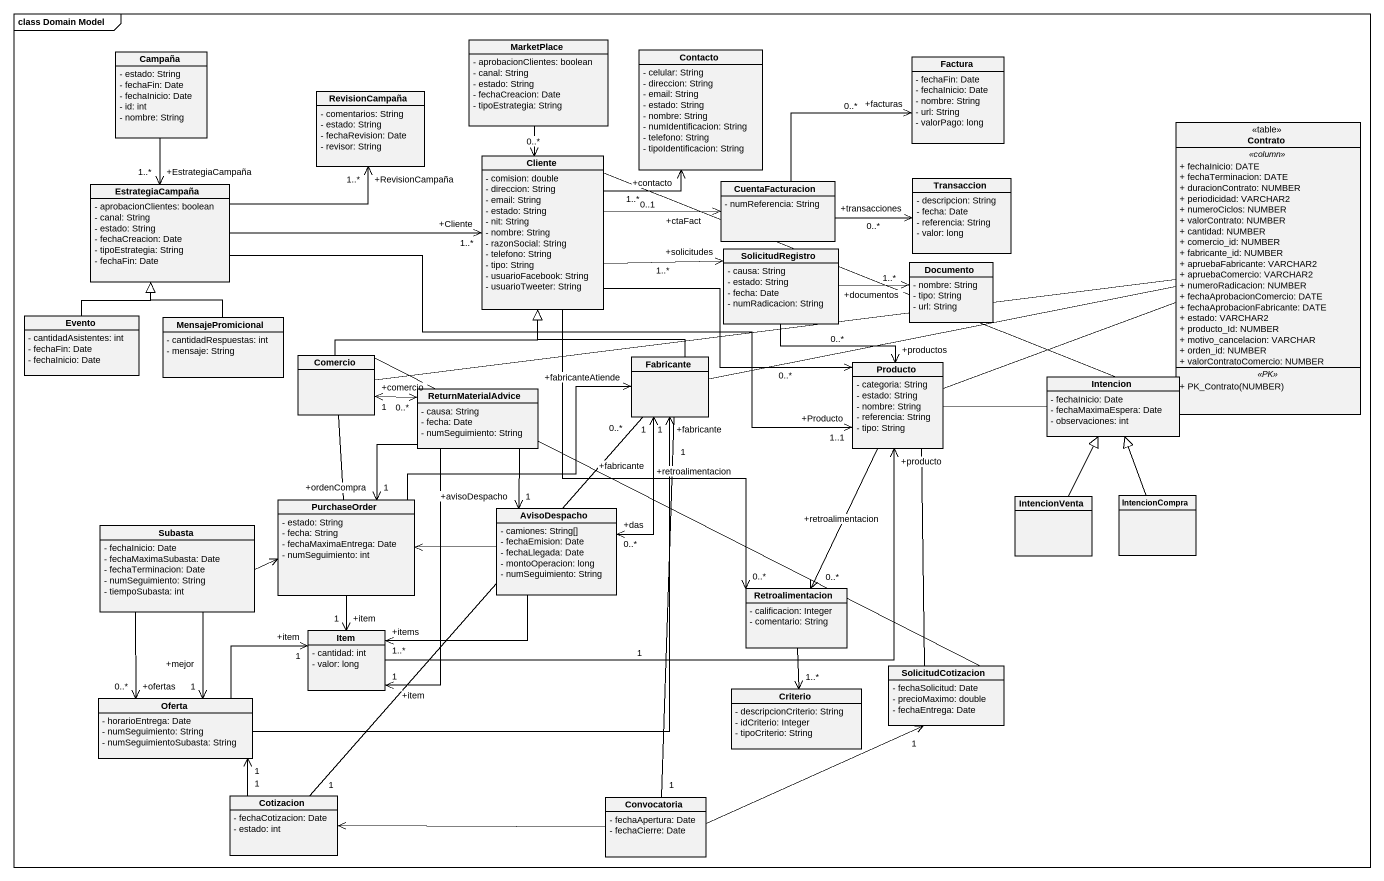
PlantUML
@startuml
mainframe class Domain Model
hide circle
hide empty members
skinparam classAttributeIconSize 0
class Campaña {
  - estado: String
  - fechaFin: Date
  - fechaInicio: Date
  - id: int
  - nombre: String
}
class MarketPlace {
  - aprobacionClientes: boolean
  - canal: String
  - estado: String
  - fechaCreacion: Date
  - tipoEstrategia: String
}
class Contacto {
  - celular: String
  - direccion: String
  - email: String
  - estado: String
  - nombre: String
  - numIdentificacion: String
  - telefono: String
  - tipoIdentificacion: String
}
class Factura {
  - fechaFin: Date
  - fechaInicio: Date
  - nombre: String
  - url: String
  - valorPago: long
}
class RevisionCampaña {
  - comentarios: String
  - estado: String
  - fechaRevision: Date
  - revisor: String
}
class Contrato <<table>> {
  .. <<column>> ..
  + fechaInicio: DATE
  + fechaTerminacion: DATE
  + duracionContrato: NUMBER
  + periodicidad: VARCHAR2
  + numeroCiclos: NUMBER
  + valorContrato: NUMBER
  + cantidad: NUMBER
  + comercio_id: NUMBER
  + fabricante_id: NUMBER
  + apruebaFabricante: VARCHAR2
  + apruebaComercio: VARCHAR2
  + numeroRadicacion: NUMBER
  + fechaAprobacionComercio: DATE
  + fechaAprobacionFabricante: DATE
  + estado: VARCHAR2
  + producto_Id: NUMBER
  + motivo_cancelacion: VARCHAR
  + orden_id: NUMBER
  + valorContratoComercio: NUMBER
  .. <<PK>> ..
  + PK_Contrato(NUMBER)
}
class Cliente {
  - comision: double
  - direccion: String
  - email: String
  - estado: String
  - nit: String
  - nombre: String
  - razonSocial: String
  - telefono: String
  - tipo: String
  - usuarioFacebook: String
  - usuarioTweeter: String
}
class EstrategiaCampaña {
  - aprobacionClientes: boolean
  - canal: String
  - estado: String
  - fechaCreacion: Date
  - tipoEstrategia: String
  - fechaFin: Date
}
class CuentaFacturacion {
  - numReferencia: String
}
class Transaccion {
  - descripcion: String
  - fecha: Date
  - referencia: String
  - valor: long
}
class SolicitudRegistro {
  - causa: String
  - estado: String
  - fecha: Date
  - numRadicacion: String
}
class Documento {
  - nombre: String
  - tipo: String
  - url: String
}
class Evento {
  - cantidadAsistentes: int
  - fechaFin: Date
  - fechaInicio: Date
}
class MensajePromicional {
  - cantidadRespuestas: int
  - mensaje: String
}
class Comercio
class Fabricante
class Producto {
  - categoria: String
  - estado: String
  - nombre: String
  - referencia: String
  - tipo: String
}
class ReturnMaterialAdvice {
  - causa: String
  - fecha: Date
  - numSeguimiento: String
}
class Intencion {
  - fechaInicio: Date
  - fechaMaximaEspera: Date
  - observaciones: int
}
class PurchaseOrder {
  - estado: String
  - fecha: String
  - fechaMaximaEntrega: Date
  - numSeguimiento: int
}
class AvisoDespacho {
  - camiones: String[]
  - fechaEmision: Date
  - fechaLlegada: Date
  - montoOperacion: long
  - numSeguimiento: String
}
class IntencionVenta
class IntencionCompra
class Subasta {
  - fechaInicio: Date
  - fechaMaximaSubasta: Date
  - fechaTerminacion: Date
  - numSeguimiento: String
  - tiempoSubasta: int
}
class Retroalimentacion {
  - calificacion: Integer
  - comentario: String
}
class Item {
  - cantidad: int
  - valor: long
}
class SolicitudCotizacion {
  - fechaSolicitud: Date
  - precioMaximo: double
  - fechaEntrega: Date
}
class Oferta {
  - horarioEntrega: Date
  - numSeguimiento: String
  - numSeguimientoSubasta: String
}
class Criterio {
  - descripcionCriterio: String
  - idCriterio: Integer
  - tipoCriterio: String
}
class Cotizacion {
  - fechaCotizacion: Date
  - estado: int
}
class Convocatoria {
  - fechaApertura: Date
  - fechaCierre: Date
}
Campaña --> "+EstrategiaCampaña\n1..*" EstrategiaCampaña
MarketPlace --> Cliente : 0..*
Contrato -left- Comercio
Contrato -left- Fabricante
Contrato -left- Producto
Cliente -up-> "+contacto" Contacto : 1..*
Cliente -right-> "+ctaFact" CuentaFacturacion : 0..1
Cliente -right-> "+solicitudes" SolicitudRegistro : 1..*
Cliente -right-> Producto : 0..*
Cliente --> "0..*" Retroalimentacion : +retroalimentacion
EstrategiaCampaña -right-> "+RevisionCampaña\n1..*" RevisionCampaña
EstrategiaCampaña -right-> "+Cliente\n1..*" Cliente
EstrategiaCampaña -right-> "+Producto\n1..1" Producto
CuentaFacturacion -up-> "+facturas" Factura : 0..*
CuentaFacturacion -right-> "+transacciones" Transaccion : 0..*
SolicitudRegistro -right-> "+documentos" Documento : 1..*
SolicitudRegistro --> "+productos" Producto : 0..*
Evento -up-|> EstrategiaCampaña
MensajePromicional -up-|> EstrategiaCampaña
Comercio -up-|> Cliente
Comercio "+comercio\n1" <-right-> "0..*" ReturnMaterialAdvice
Comercio -- PurchaseOrder
Fabricante -up-|> Cliente
Producto -right- Intencion
Producto --> "0..*" Retroalimentacion : +retroalimentacion
ReturnMaterialAdvice --> "+ordenCompra\n1" PurchaseOrder
ReturnMaterialAdvice --> "+avisoDespacho\n1" AvisoDespacho
ReturnMaterialAdvice --> "+item\n1" Item
Intencion -left- Cliente
PurchaseOrder -right-> "+fabricanteAtiende" Fabricante
PurchaseOrder --> "+item\n1" Item
AvisoDespacho "+das\n0..*" <-up-> "+fabricante\n1" Fabricante
AvisoDespacho -left-> PurchaseOrder
AvisoDespacho -left-> "+items\n1..*" Item
IntencionVenta -up-|> Intencion
IntencionCompra -up-|> Intencion
Subasta -right-> PurchaseOrder
Subasta --> "+ofertas\n0..*" Oferta
Subasta --> "+mejor\n1" Oferta
Retroalimentacion --> "1..*" Criterio
Item -right-> "+producto" Producto : 1
SolicitudCotizacion -left- Comercio
SolicitudCotizacion -up- Producto
Oferta -up-> "+fabricante\n1" Fabricante
Oferta -right-> "+item\n1" Item
Cotizacion "1" -up- "0..*" Fabricante
Cotizacion "1" -up-> "1" Oferta
Convocatoria "1" -up- "1" Fabricante
Convocatoria -right-> "1" SolicitudCotizacion
Convocatoria -left-> Cotizacion
@enduml
